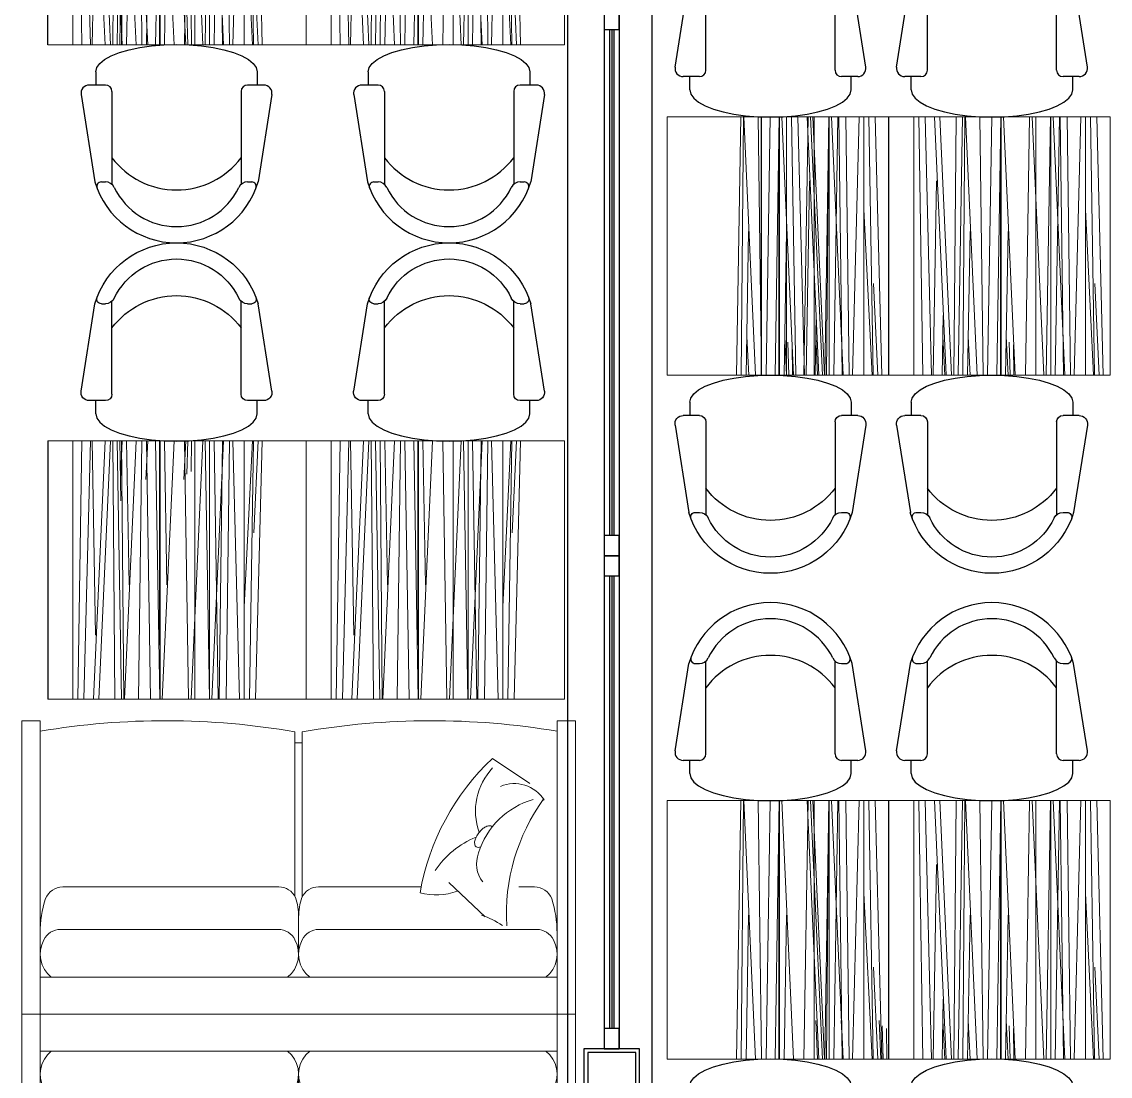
# Model space of a CAD drawing. Header units: millimetres. Extents: x 7703 to 16070, y -6855 to 95.
# Drawn here: x 14180.9 to 14475.7, y -5039.2 to -4753.6 of the extents above; entities that cross this region are included whole.
import ezdxf

# ---------------------------------------------------------------- set-up
doc = ezdxf.new("R2010")
doc.units = ezdxf.units.MM
doc.layers.add('AHŞAP İNCE', color=7, linetype='Continuous', lineweight=9, true_color=0x433223)
doc.layers.add('Kıtc-014 Elk Tes İşaretler', color=1, linetype='Continuous')
doc.layers.add('S-HOLE', color=136, linetype='Continuous')
doc.layers.add('TEFRIS', color=9, linetype='Continuous', lineweight=0)
doc.layers.add('TEFRIŞ', color=34, linetype='Continuous', lineweight=20)

# ---------------------------------------------------------------- blocks, each defined once
blk = doc.blocks.new('dh')
at = {"color": 251}
for p, q in [((687468.08, -112978.01), (687468.08, -112981.58)), ((687511.83, -112978.01), (687511.83, -112981.58)), ((687541.91, -112978.01), (687541.91, -112981.58)), ((687585.66, -112978.01), (687585.66, -112981.58)), ((687470.71, -112981.58), (687466.33, -112981.58)), ((687513.58, -112981.58), (687509.21, -112981.58)), ((687544.54, -112981.58), (687540.16, -112981.58)), ((687587.41, -112981.58), (687583.04, -112981.58)), ((687464.12, -112984.17), (687467.85, -113007.83)), ((687472.46, -112983.33), (687472.46, -113008.49)), ((687507.46, -112983.33), (687507.46, -113008.49)), ((687515.8, -112984.17), (687512.07, -113007.83)), ((687537.95, -112984.17), (687541.68, -113007.83)), ((687546.29, -112983.33), (687546.29, -113008.49)), ((687581.29, -112983.33), (687581.29, -113008.49)), ((687469.6, -113007.83), (687470.71, -113007.83)), ((687509.21, -113007.83), (687510.32, -113007.83)), ((687543.43, -113007.83), (687544.54, -113007.83)), ((687583.04, -113007.83), (687584.15, -113007.83))]:
    blk.add_line(p, q, dxfattribs=at)
blk.add_line((687589.63, -112984.17), (687585.9, -113007.83))
for points in [[(687468.08, -112978.01), (687468.35, -112976.86), (687469.15, -112975.73), (687470.47, -112974.66), (687472.26, -112973.68), (687474.49, -112972.8), (687477.1, -112972.05), (687480.03, -112971.44), (687483.2, -112971), (687486.54, -112970.73), (687489.96, -112970.64), (687493.38, -112970.73), (687496.72, -112971), (687499.89, -112971.44), (687502.82, -112972.05), (687505.43, -112972.8), (687507.66, -112973.68), (687509.45, -112974.66), (687510.76, -112975.73), (687511.56, -112976.86), (687511.83, -112978.01)], [(687541.91, -112978.01), (687542.18, -112976.86), (687542.98, -112975.73), (687544.3, -112974.66), (687546.09, -112973.68), (687548.32, -112972.8), (687550.93, -112972.05), (687553.86, -112971.44), (687557.03, -112971), (687560.37, -112970.73), (687563.79, -112970.64), (687567.21, -112970.73), (687570.55, -112971), (687573.72, -112971.44), (687576.65, -112972.05), (687579.26, -112972.8), (687581.49, -112973.68), (687583.28, -112974.66), (687584.59, -112975.73), (687585.39, -112976.86), (687585.66, -112978.01)]]:
    blk.add_lwpolyline(points, dxfattribs=at)
for centre, radius, start, end in [((687466.33, -112983.82), 2.24, 90, 188.9589), ((687470.71, -112983.33), 1.75, 0, 90), ((687509.21, -112983.33), 1.75, 90, 180), ((687513.58, -112983.82), 2.24, 351.0411, 90), ((687540.16, -112983.82), 2.24, 90, 188.9589), ((687544.54, -112983.33), 1.75, 0, 90), ((687583.04, -112983.33), 1.75, 90, 180), ((687489.96, -112988.14), 21.88, 216.8699, 323.1301), ((687563.79, -112988.14), 21.88, 216.8699, 323.1301), ((687489.96, -113001.26), 23.07, 196.5303, 343.4697), ((687469.6, -113009.08), 1.25, 90, 201.0018), ((687470.71, -113010.48), 2.65, 25.5781, 90), ((687509.21, -113010.48), 2.65, 90, 154.4219), ((687510.32, -113009.08), 1.25, 338.9982, 90), ((687563.79, -113001.26), 23.07, 196.5303, 343.4697), ((687543.43, -113009.08), 1.25, 90, 201.0018), ((687544.54, -113010.48), 2.65, 25.5781, 90), ((687583.04, -113010.48), 2.65, 90, 154.4219), ((687584.15, -113009.08), 1.25, 338.9982, 90), ((687489.96, -113001.26), 18.69, 205.5781, 334.4219), ((687563.79, -113001.26), 18.69, 205.5781, 334.4219)]:
    blk.add_arc(centre, radius, start, end, dxfattribs=at)
blk.add_arc((687587.41, -112983.82), 2.24, 351.0411, 90)
at = {"layer": 'AHŞAP İNCE'}
for p, q in [((687461.83, -112970.68), (687461.83, -112900.68)), ((687464.32, -112970.68), (687463.19, -112900.68)), ((687466.66, -112970.68), (687464.88, -112900.68)), ((687470.6, -112970.68), (687467.43, -112900.68)), ((687472.1, -112970.68), (687468.93, -112900.68)), ((687472.68, -112970.68), (687473.28, -112900.68)), ((687473.86, -112970.68), (687475.03, -112900.68)), ((687475.09, -112970.68), (687475.69, -112900.68)), ((687479, -112970.68), (687475.83, -112900.68)), ((687480.6, -112970.68), (687479.7, -112900.68)), ((687481.82, -112970.68), (687482.94, -112900.68)), ((687484.29, -112970.68), (687485.42, -112900.68)), ((687485.49, -112970.68), (687485.49, -112900.68)), ((687489.28, -112970.68), (687486.11, -112900.68)), ((687492.09, -112970.68), (687493.22, -112900.68)), ((687497.08, -112970.68), (687493.91, -112900.68)), ((687494.89, -112970.68), (687494.89, -112900.68)), ((687497.74, -112970.68), (687498.87, -112900.68)), ((687498.94, -112970.68), (687498.94, -112900.68)), ((687502.73, -112970.68), (687499.56, -112900.68)), ((687500.15, -112970.68), (687501.28, -112900.68)), ((687502.44, -112970.68), (687501.54, -112900.68)), ((687504.32, -112970.68), (687503.42, -112900.68)), ((687505.26, -112970.68), (687507.05, -112900.68)), ((687508.33, -112970.68), (687508.33, -112900.68)), ((687510.83, -112970.68), (687509.69, -112900.68)), ((687513.17, -112970.68), (687511.39, -112900.68)), ((687531.83, -112970.68), (687531.83, -112900.68)), ((687534.32, -112970.68), (687533.19, -112900.68)), ((687536.66, -112970.68), (687534.88, -112900.68)), ((687540.6, -112970.68), (687537.43, -112900.68)), ((687542.1, -112970.68), (687538.93, -112900.68)), ((687542.68, -112970.68), (687543.28, -112900.68)), ((687543.86, -112970.68), (687545.03, -112900.68)), ((687545.09, -112970.68), (687545.69, -112900.68)), ((687549, -112970.68), (687545.83, -112900.68)), ((687550.6, -112970.68), (687549.7, -112900.68)), ((687551.82, -112970.68), (687552.94, -112900.68)), ((687554.29, -112970.68), (687555.42, -112900.68)), ((687555.49, -112970.68), (687555.49, -112900.68)), ((687559.28, -112970.68), (687556.11, -112900.68)), ((687562.09, -112970.68), (687563.22, -112900.68)), ((687567.08, -112970.68), (687563.91, -112900.68)), ((687564.89, -112970.68), (687564.89, -112900.68)), ((687567.74, -112970.68), (687568.87, -112900.68)), ((687568.94, -112970.68), (687568.94, -112900.68)), ((687572.73, -112970.68), (687569.56, -112900.68)), ((687570.15, -112970.68), (687571.28, -112900.68)), ((687572.44, -112970.68), (687571.54, -112900.68)), ((687574.32, -112970.68), (687573.42, -112900.68)), ((687575.26, -112970.68), (687577.05, -112900.68)), ((687578.33, -112970.68), (687578.33, -112900.68)), ((687580.83, -112970.68), (687579.69, -112900.68)), ((687583.17, -112970.68), (687581.39, -112900.68)), ((687485.31, -112970.68), (687485.31, -112915.31)), ((687555.31, -112970.68), (687555.31, -112915.31)), ((687467.12, -112970.68), (687468.03, -112918.01)), ((687537.12, -112970.68), (687538.03, -112918.01)), ((687510.53, -112970.68), (687508.33, -112925.74)), ((687580.53, -112970.68), (687578.33, -112925.74)), ((687476.43, -112970.68), (687477.1, -112931.71)), ((687486.7, -112970.68), (687487.38, -112931.71)), ((687546.43, -112970.68), (687547.1, -112931.71)), ((687556.7, -112970.68), (687557.38, -112931.71)), ((687512.1, -112970.68), (687510.89, -112945.81)), ((687582.1, -112970.68), (687580.89, -112945.81)), ((687474.57, -112970.68), (687474.85, -112954.48)), ((687475.26, -112970.68), (687474.75, -112960.21)), ((687482.17, -112970.68), (687481.66, -112960.21)), ((687492.44, -112970.68), (687491.93, -112960.21)), ((687493, -112970.68), (687492.75, -112961.69)), ((687494.04, -112970.68), (687493.92, -112962.41))]:
    blk.add_line(p, q, dxfattribs=at)
at = {"layer": 'S-HOLE', "color": 45}
blk.add_line((687455.06, -112970.68), (687455.06, -112900.68), dxfattribs=at)
at = {"layer": 'TEFRIS', "color": 251}
for p, q in [((687598.04, -112815.37), (687448.04, -112815.37)), ((687448.04, -112815.37), (687448.04, -112894.87)), ((687453.04, -112815.37), (687453.04, -112825.37)), ((687593.04, -112815.37), (687593.04, -112825.37)), ((687598.04, -112815.37), (687598.04, -112894.87)), ((687593.04, -112825.37), (687453.04, -112825.37)), ((687453.04, -112825.37), (687453.04, -112894.87)), ((687593.04, -112825.37), (687593.04, -112876.5)), ((687523.04, -112841.71), (687523.04, -112831.1)), ((687458.54, -112838.35), (687517.53, -112838.35)), ((687587.53, -112838.35), (687528.54, -112838.35)), ((687563.73, -112851.06), (687573.56, -112841.76)), ((687522.04, -112847.28), (687522.04, -112891.87)), ((687524.04, -112847.28), (687524.04, -112891.87)), ((687459.15, -112849.87), (687517.65, -112849.87)), ((687556.22, -112849.87), (687528.42, -112849.87)), ((687586.93, -112849.87), (687582.69, -112849.87)), ((687575.54, -112884.67), (687585.69, -112877.86)), ((687593.04, -112876.5), (687593.04, -112894.87)), ((687522.04, -112888.87), (687524.04, -112888.87)), ((687453.04, -112894.87), (687448.04, -112894.87)), ((687593.04, -112894.87), (687598.04, -112894.87))]:
    blk.add_line(p, q, dxfattribs=at)
for points in [[(687571.86, -112864.54, -0.050626), (687571.12, -112863.35, -0.064466), (687570.76, -112862.3, -0.103979), (687570.77, -112861.27, -0.175914), (687571.1, -112860.75, -0.175914), (687571.69, -112860.56, -0.068381), (687572.36, -112860.68, -0.064466)], [(687575.48, -112866.1, -0.053245), (687575.34, -112866.23, -0.175914), (687574.75, -112866.42, -0.103979), (687573.76, -112866.17, -0.064466), (687572.83, -112865.56, -0.050626), (687571.86, -112864.54, -0.050626)]]:
    blk.add_lwpolyline(points, format="xyb", dxfattribs=at)
for centre, radius, start, end in [((687461.09, -112831.63), 8.05, 128.8971, 208.5889), ((687514.98, -112831.63), 8.05, 331.4111, 51.1029), ((687531.09, -112831.63), 8.05, 128.8971, 208.5889), ((687584.98, -112831.63), 8.05, 331.4111, 51.1029), ((687483.32, -112837.42), 30.29, 179.8732, 197.7943), ((687458.54, -112833.35), 5, 205.3235, 270), ((687517.53, -112833.35), 5, 270, 334.6765), ((687528.54, -112833.35), 5, 205.3235, 270), ((687587.53, -112833.35), 5, 270, 334.6765), ((687562.75, -112837.42), 30.29, 342.2057, 0.1268), ((687563.03, -112816.03), 27.9, 290.0632, 303.0589), ((687632.77, -112842.41), 53.46, 176.705, 215.9024), ((687505.86, -112841.62), 17.18, 341.7436, 359.729), ((687540.22, -112841.62), 17.18, 180.271, 198.2564), ((687459.15, -112844.87), 5, 201.1544, 270), ((687517.65, -112844.87), 5, 270, 334.7087), ((687528.42, -112844.87), 5, 205.2913, 270), ((687560.31, -112863.93), 16.24, 69.3117, 105.6865), ((687620.56, -112836.92), 65.63, 189.9719, 226.6899), ((687586.93, -112844.87), 5, 270, 338.8456), ((687579.34, -112856.12), 8.11, 142.621, 201.1501), ((687579.93, -112841.2), 23.82, 213.3053, 248.2808), ((687592.53, -112852.66), 21.71, 197.1051, 254.0136), ((687587.89, -112870.44), 16.94, 160.0856, 223.4575), ((687581.45, -112868.27), 9.59, 246.8641, 328.0778), ((687487.04, -112689.2), 205.67, 260.4844, 279.7982), ((687559.04, -112689.2), 205.67, 260.2018, 279.5156)]:
    blk.add_arc(centre, radius, start, end, dxfattribs=at)
at = {"layer": 'TEFRIŞ', "ltscale": 25}
for points in [[(687455.06, -112900.68), (687455.06, -112970.68), (687525.06, -112970.68), (687525.06, -112900.68)], [(687525.06, -112900.68), (687525.06, -112970.68), (687595.06, -112970.68), (687595.06, -112900.68)]]:
    blk.add_lwpolyline(points, close=True, dxfattribs=at)
blk = doc.blocks.new('DFJK')
at = {"color": 22}
for p, q in [((916.55, 2852.5), (920.28, 2876.16)), ((922.03, 2876.16), (923.14, 2876.16)), ((924.89, 2851.66), (924.89, 2876.82)), ((959.89, 2851.66), (959.89, 2876.82)), ((961.64, 2876.16), (962.75, 2876.16)), ((968.23, 2852.5), (964.5, 2876.16)), ((923.14, 2849.91), (918.77, 2849.91)), ((920.52, 2846.34), (920.52, 2849.91)), ((966.02, 2849.91), (961.64, 2849.91)), ((964.27, 2846.34), (964.27, 2849.91))]:
    blk.add_line(p, q, dxfattribs=at)
blk.add_lwpolyline([(920.52, 2846.34), (920.79, 2845.19), (921.59, 2844.06), (922.9, 2843), (924.7, 2842.01), (926.93, 2841.13), (929.54, 2840.38), (932.46, 2839.77), (935.63, 2839.33), (938.97, 2839.06), (942.39, 2838.97), (945.82, 2839.06), (949.15, 2839.33), (952.32, 2839.77), (955.25, 2840.38), (957.86, 2841.13), (960.09, 2842.01), (961.88, 2843), (963.2, 2844.06), (964, 2845.19), (964.27, 2846.34)], dxfattribs=at)
for centre, radius, start, end in [((942.39, 2869.6), 23.07, 16.5303, 163.4697), ((942.39, 2869.6), 18.69, 25.5781, 154.4219), ((922.03, 2877.41), 1.25, 158.9982, 270), ((942.39, 2856.47), 21.88, 36.8699, 143.1301), ((962.75, 2877.41), 1.25, 270, 21.0018), ((923.14, 2878.81), 2.65, 270, 334.4219), ((961.64, 2878.81), 2.65, 205.5781, 270), ((918.77, 2852.15), 2.24, 171.0411, 270), ((923.14, 2851.66), 1.75, 270, 0), ((961.64, 2851.66), 1.75, 180, 270), ((966.02, 2852.15), 2.24, 270, 8.9589)]:
    blk.add_arc(centre, radius, start, end, dxfattribs=at)

msp = doc.modelspace()

# ---------------------------------------------------------------- linework, layer by layer
for p, q in [((14342.67, -4750.26), (14342.67, -4898.27)), ((14338.67, -4755.7), (14338.67, -4892.78)), ((14338.67, -4898.27), (14338.67, -5031.82)), ((14342.67, -4898.27), (14342.67, -5031.82))]:
    msp.add_line(p, q)
at = {"color": 4}
for p, q in [((14340.06, -4755.7), (14340.06, -4892.78)), ((14340.67, -4755.7), (14340.67, -4892.78)), ((14341.23, -4755.73), (14341.23, -4892.77)), ((14341.23, -4770.18), (14341.23, -4892.77)), ((14340.06, -4903.75), (14340.06, -5026.34)), ((14340.67, -4903.75), (14340.67, -5026.34)), ((14341.23, -4903.73), (14341.23, -5026.32))]:
    msp.add_line(p, q, dxfattribs=at)
at = {"color": 251, "linetype": 'ByBlock'}
msp.add_lwpolyline([(14328.67, -5499.18), (14351.67, -5499.18), (14351.67, -4168.64), (14328.67, -4168.64)], close=True, dxfattribs=at)
for points in [[(14338.67, -4750.22), (14338.67, -4755.7), (14342.67, -4755.7), (14342.67, -4750.22)], [(14338.67, -4750.22), (14338.67, -4755.7), (14342.67, -4755.7), (14342.67, -4750.22)], [(14338.67, -4892.78), (14338.67, -4898.27), (14342.67, -4898.27), (14342.67, -4892.78)], [(14338.67, -4898.22), (14338.67, -4903.7), (14342.67, -4903.7), (14342.67, -4898.22)], [(14338.67, -4898.22), (14338.67, -4903.7), (14342.67, -4903.7), (14342.67, -4898.22)], [(14338.67, -5026.34), (14338.67, -5031.82), (14342.67, -5031.82), (14342.67, -5026.34)]]:
    msp.add_lwpolyline(points, close=True)
at = {"color": 0}
for points in [[(14333.17, -5031.82), (14333.17, -5045.77), (14348.17, -5045.77), (14348.17, -5031.82)], [(14334.17, -5032.82), (14334.17, -5045.77), (14347.17, -5045.77), (14347.17, -5032.82)]]:
    msp.add_lwpolyline(points, close=True, dxfattribs=at)
at = {"layer": 'AHŞAP İNCE'}
for p, q in [((14374.52, -4849.34), (14375.69, -4779.34)), ((14375.75, -4849.34), (14376.36, -4779.34)), ((14379.67, -4849.34), (14376.5, -4779.34)), ((14381.26, -4849.34), (14380.36, -4779.34)), ((14382.48, -4849.34), (14383.61, -4779.34)), ((14384.96, -4849.34), (14386.08, -4779.34)), ((14386.16, -4849.34), (14386.16, -4779.34)), ((14389.94, -4849.34), (14386.77, -4779.34)), ((14388.05, -4849.34), (14388.05, -4779.34)), ((14390.55, -4849.34), (14389.41, -4779.34)), ((14392.88, -4849.34), (14391.11, -4779.34)), ((14392.75, -4849.34), (14393.88, -4779.34)), ((14396.82, -4849.34), (14393.65, -4779.34)), ((14397.74, -4849.34), (14394.57, -4779.34)), ((14398.32, -4849.34), (14395.15, -4779.34)), ((14395.55, -4849.34), (14395.55, -4779.34)), ((14398.4, -4849.34), (14399.53, -4779.34)), ((14398.9, -4849.34), (14399.51, -4779.34)), ((14399.61, -4849.34), (14399.61, -4779.34)), ((14403.39, -4849.34), (14400.22, -4779.34)), ((14400.81, -4849.34), (14401.94, -4779.34)), ((14403.1, -4849.34), (14402.2, -4779.34)), ((14404.98, -4849.34), (14404.08, -4779.34)), ((14405.92, -4849.34), (14407.72, -4779.34)), ((14409, -4849.34), (14409, -4779.34)), ((14411.49, -4849.34), (14410.35, -4779.34)), ((14413.83, -4849.34), (14412.05, -4779.34)), ((14422.49, -4849.34), (14422.49, -4779.34)), ((14424.99, -4849.34), (14423.85, -4779.34)), ((14427.33, -4849.34), (14425.55, -4779.34)), ((14431.26, -4849.34), (14428.09, -4779.34)), ((14432.76, -4849.34), (14429.59, -4779.34)), ((14433.34, -4849.34), (14433.95, -4779.34)), ((14434.52, -4849.34), (14435.69, -4779.34)), ((14435.75, -4849.34), (14436.36, -4779.34)), ((14439.67, -4849.34), (14436.5, -4779.34)), ((14441.26, -4849.34), (14440.36, -4779.34)), ((14442.48, -4849.34), (14443.61, -4779.34)), ((14444.96, -4849.34), (14446.08, -4779.34)), ((14446.16, -4849.34), (14446.16, -4779.34)), ((14449.94, -4849.34), (14446.77, -4779.34)), ((14452.75, -4849.34), (14453.88, -4779.34)), ((14457.74, -4849.34), (14454.57, -4779.34)), ((14455.55, -4849.34), (14455.55, -4779.34)), ((14458.4, -4849.34), (14459.53, -4779.34)), ((14459.61, -4849.34), (14459.61, -4779.34)), ((14463.39, -4849.34), (14460.22, -4779.34)), ((14460.81, -4849.34), (14461.94, -4779.34)), ((14463.1, -4849.34), (14462.2, -4779.34)), ((14464.98, -4849.34), (14464.08, -4779.34)), ((14465.92, -4849.34), (14467.72, -4779.34)), ((14469, -4849.34), (14469, -4779.34)), ((14471.49, -4849.34), (14470.35, -4779.34)), ((14473.83, -4849.34), (14472.05, -4779.34)), ((14385.97, -4849.34), (14385.97, -4793.96)), ((14445.97, -4849.34), (14445.97, -4793.96)), ((14393.34, -4849.34), (14394.25, -4796.67)), ((14427.78, -4849.34), (14428.69, -4796.67)), ((14411.19, -4849.34), (14409, -4804.4)), ((14471.19, -4849.34), (14469, -4804.4)), ((14377.09, -4849.34), (14377.77, -4810.37)), ((14387.36, -4849.34), (14388.04, -4810.37)), ((14437.09, -4849.34), (14437.77, -4810.37)), ((14447.36, -4849.34), (14448.04, -4810.37)), ((14412.76, -4849.34), (14411.55, -4824.47)), ((14472.76, -4849.34), (14471.55, -4824.47)), ((14395.75, -4849.34), (14396.03, -4833.14)), ((14430.19, -4849.34), (14430.47, -4833.14)), ((14377.78, -4849.34), (14377.27, -4838.87)), ((14388.06, -4849.34), (14387.55, -4838.87)), ((14388.62, -4849.34), (14388.37, -4840.35)), ((14389.65, -4849.34), (14389.54, -4841.06)), ((14396.44, -4849.34), (14395.93, -4838.87)), ((14430.88, -4849.34), (14430.37, -4838.87)), ((14437.78, -4849.34), (14437.27, -4838.87)), ((14448.06, -4849.34), (14447.55, -4838.87)), ((14448.62, -4849.34), (14448.37, -4840.35)), ((14449.65, -4849.34), (14449.54, -4841.06)), ((14374.52, -5034.57), (14375.69, -4964.57)), ((14375.75, -5034.57), (14376.36, -4964.57)), ((14379.67, -5034.57), (14376.5, -4964.57)), ((14381.26, -5034.57), (14380.36, -4964.57)), ((14382.48, -5034.57), (14383.61, -4964.57)), ((14384.96, -5034.57), (14386.08, -4964.57)), ((14386.16, -5034.57), (14386.16, -4964.57)), ((14389.94, -5034.57), (14386.77, -4964.57)), ((14392.75, -5034.57), (14393.88, -4964.57)), ((14396.82, -5034.57), (14393.65, -4964.57)), ((14397.74, -5034.57), (14394.57, -4964.57)), ((14398.32, -5034.57), (14395.15, -4964.57)), ((14395.55, -5034.57), (14395.55, -4964.57)), ((14398.4, -5034.57), (14399.53, -4964.57)), ((14398.9, -5034.57), (14399.51, -4964.57)), ((14399.61, -5034.57), (14399.61, -4964.57)), ((14403.39, -5034.57), (14400.22, -4964.57)), ((14400.81, -5034.57), (14401.94, -4964.57)), ((14403.1, -5034.57), (14402.2, -4964.57)), ((14404.98, -5034.57), (14404.08, -4964.57)), ((14405.92, -5034.57), (14407.72, -4964.57)), ((14409, -5034.57), (14409, -4964.57)), ((14411.49, -5034.57), (14410.35, -4964.57)), ((14413.83, -5034.57), (14412.05, -4964.57)), ((14422.49, -5034.57), (14422.49, -4964.57)), ((14424.99, -5034.57), (14423.85, -4964.57)), ((14427.33, -5034.57), (14425.55, -4964.57)), ((14431.26, -5034.57), (14428.09, -4964.57)), ((14432.76, -5034.57), (14429.59, -4964.57)), ((14433.34, -5034.57), (14433.95, -4964.57)), ((14434.52, -5034.57), (14435.69, -4964.57)), ((14435.75, -5034.57), (14436.36, -4964.57)), ((14439.67, -5034.57), (14436.5, -4964.57)), ((14441.26, -5034.57), (14440.36, -4964.57)), ((14442.48, -5034.57), (14443.61, -4964.57)), ((14444.96, -5034.57), (14446.08, -4964.57)), ((14446.16, -5034.57), (14446.16, -4964.57)), ((14449.94, -5034.57), (14446.77, -4964.57)), ((14452.75, -5034.57), (14453.88, -4964.57)), ((14457.74, -5034.57), (14454.57, -4964.57)), ((14455.55, -5034.57), (14455.55, -4964.57)), ((14458.4, -5034.57), (14459.53, -4964.57)), ((14459.61, -5034.57), (14459.61, -4964.57)), ((14463.39, -5034.57), (14460.22, -4964.57)), ((14460.81, -5034.57), (14461.94, -4964.57)), ((14463.1, -5034.57), (14462.2, -4964.57)), ((14464.98, -5034.57), (14464.08, -4964.57)), ((14465.92, -5034.57), (14467.72, -4964.57)), ((14469, -5034.57), (14469, -4964.57)), ((14471.49, -5034.57), (14470.35, -4964.57)), ((14473.83, -5034.57), (14472.05, -4964.57)), ((14385.97, -5034.57), (14385.97, -4979.2)), ((14445.97, -5034.57), (14445.97, -4979.2)), ((14427.78, -5034.57), (14428.69, -4981.9)), ((14411.19, -5034.57), (14409, -4989.63)), ((14471.19, -5034.57), (14469, -4989.63)), ((14377.09, -5034.57), (14377.77, -4995.61)), ((14387.36, -5034.57), (14388.04, -4995.61)), ((14437.09, -5034.57), (14437.77, -4995.61)), ((14447.36, -5034.57), (14448.04, -4995.61)), ((14412.76, -5034.57), (14411.55, -5009.71)), ((14472.76, -5034.57), (14471.55, -5009.71)), ((14430.19, -5034.57), (14430.47, -5018.38)), ((14396.44, -5034.57), (14395.93, -5024.1)), ((14403.34, -5034.57), (14402.83, -5024.1)), ((14413.62, -5034.57), (14413.11, -5024.1)), ((14430.88, -5034.57), (14430.37, -5024.1)), ((14437.78, -5034.57), (14437.27, -5024.1)), ((14448.06, -5034.57), (14447.55, -5024.1)), ((14414.18, -5034.57), (14413.93, -5025.58)), ((14415.21, -5034.57), (14415.1, -5026.3)), ((14448.62, -5034.57), (14448.37, -5025.58)), ((14449.65, -5034.57), (14449.54, -5026.3))]:
    msp.add_line(p, q, dxfattribs=at)
at = {"layer": 'S-HOLE', "color": 45}
for p, q in [((14381.28, -4849.34), (14381.28, -4779.34)), ((14415.72, -4849.34), (14415.72, -4779.34)), ((14415.72, -5034.57), (14415.72, -4964.57))]:
    msp.add_line(p, q, dxfattribs=at)
at = {"layer": 'TEFRIŞ', "ltscale": 25}
for points in [[(14355.72, -4779.34), (14355.72, -4849.34), (14415.72, -4849.34), (14415.72, -4779.34)], [(14415.72, -4779.34), (14415.72, -4849.34), (14475.72, -4849.34), (14475.72, -4779.34)], [(14355.72, -4964.57), (14355.72, -5034.57), (14415.72, -5034.57), (14415.72, -4964.57)], [(14415.72, -4964.57), (14415.72, -5034.57), (14475.72, -5034.57), (14475.72, -4964.57)]]:
    msp.add_lwpolyline(points, close=True, dxfattribs=at)

# ---------------------------------------------------------------- block references
for p in [(13441.29, -7618.36), (13501.29, -7618.36), (13441.29, -7803.59), (13501.29, -7803.59)]:
    msp.add_blockref('DFJK', p)
at = {"xscale": -1, "rotation": 180}
for p in [(13441.29, -2010.33), (13501.29, -2010.33), (13441.29, -2195.56), (13501.29, -2195.56)]:
    msp.add_blockref('DFJK', p, dxfattribs=at)
at = {"layer": 'Kıtc-014 Elk Tes İşaretler', "lineweight": 20}
for p in [(-673267.17, 108210.86), (-673267.17, 107792.93)]:
    msp.add_blockref('dh', p, dxfattribs=at)
at = {"layer": 'Kıtc-014 Elk Tes İşaretler', "lineweight": 20, "xscale": -1, "rotation": 180}
msp.add_blockref('dh', (-673267.17, -117837.8), dxfattribs=at)

doc.saveas('drawing.dxf')
